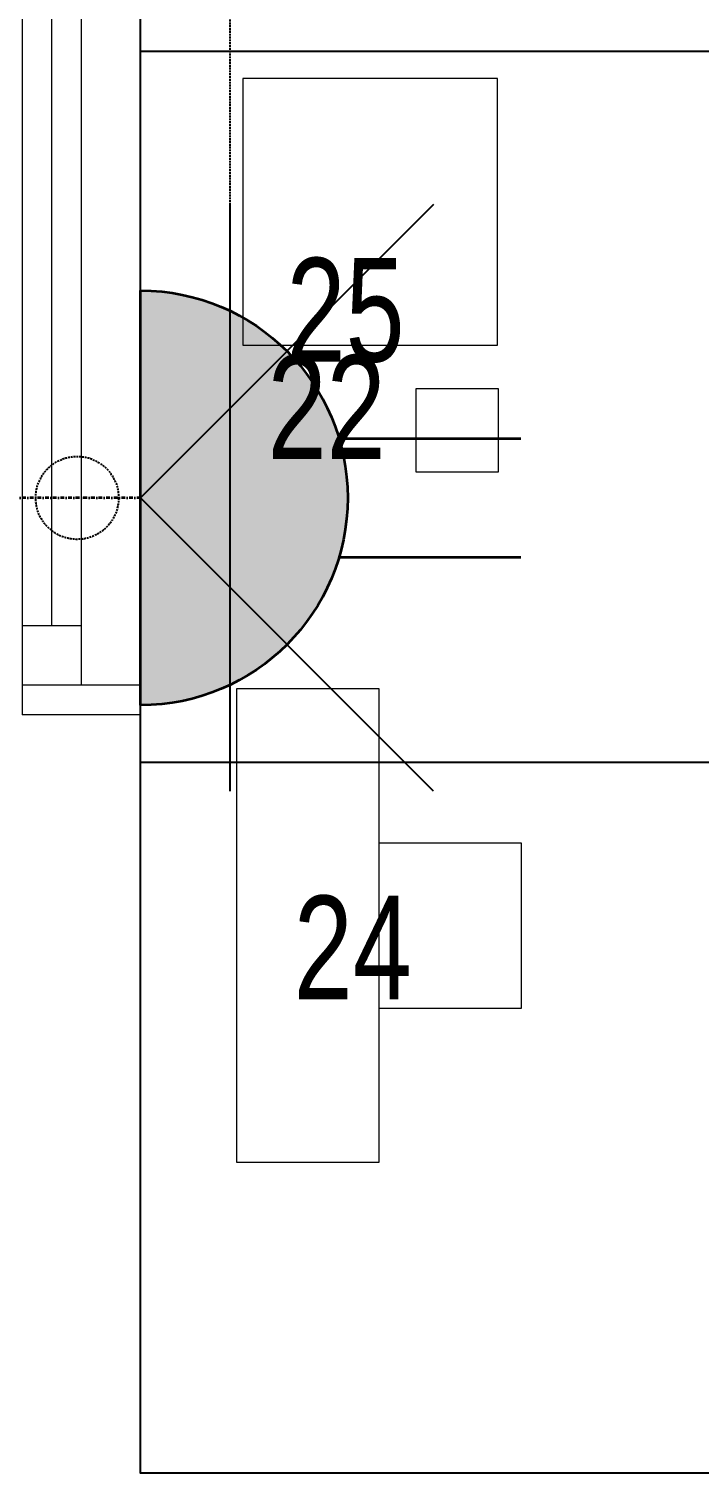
# Model space of a CAD drawing. Extents: x -178977 to 231842, y -29287 to 19916.
# Drawn here: x 25121 to 25687, y 1440 to 2659 of the extents above; entities that cross this region are included whole.
import ezdxf
from ezdxf.enums import TextEntityAlignment as Align

# ---------------------------------------------------------------- set-up
doc = ezdxf.new("R2010")
doc.units = 0
doc.header["$LTSCALE"] = 0.25
doc.linetypes.add('DASHDOT', pattern=[25.4, 12.7, -6.35, 0, -6.35])
doc.linetypes.add('HIDDEN', pattern=[9.525, 6.35, -3.175])
for name, color, linetype, lineweight in [('01-First Floor-FUR$0$72_EGR_EQP_TAG', 142, 'Continuous', 5), ('01-First Floor-FUR$0$Aluminum', 251, 'Continuous', 5), ('01-First Floor-FUR$0$LOADING', 253, 'Continuous', 5), ('01-First Floor-FUR$0$Walls', 251, 'Continuous', 5), ('E-LITE-CLNG-CNDT', 6, 'DASHDOT', 35), ('E-LITE-EXIT-NUMB', 6, 'Continuous', 25), ('E-POWR-CLNG-CNDT', 6, 'DASHDOT', 35), ('E-POWR-FLOR-CNDT', 6, 'HIDDEN', 25), ('E-POWR-WALL @ 100', 4, 'Continuous', 35)]:
    doc.layers.add(name, color=color, linetype=linetype, lineweight=lineweight)
doc.layers.add('01-First Floor-FUR$0$FALSE CEILING', color=251, linetype='Continuous')
doc.styles.add('01-First Floor-FUR$0$X3G_ENTITY_257CFD', font='swisscl.ttf', dxfattribs={"height": 200})
doc.styles.add('DC_SIMPLEX', font='SIMPLEX.shx', dxfattribs={"width": 0.7})

# ---------------------------------------------------------------- blocks, each defined once
blk = doc.blocks.new('01-First Floor-FUR$0$D.110.51.53')
blk.add_lwpolyline([(285914, 4547), (286139, 4547), (286139, 4332), (285914, 4332), (285914, 4547)])
blk = doc.blocks.new('01-First Floor-FUR$0$D.111.03.06')
blk.add_lwpolyline([(292372, 3690), (292442, 3690), (292442, 3620), (292372, 3620), (292372, 3690)])
blk = doc.blocks.new('01-First Floor-FUR$0$D.122.06.11')
for points in [[(285783, 4268), (285783, 4268), (285783, 4388), (285713, 4388), (285643, 4388), (285643, 4268)], [(285513, 4148), (285913, 4148), (285913, 4268), (285513, 4268), (285513, 4148)]]:
    blk.add_lwpolyline(points)
blk = doc.blocks.new('01-First Floor-FUR$0$A$C37be4daf')
at = {"layer": '01-First Floor-FUR$0$Aluminum'}
for p, q in [((1416, 598.2), (216, 598.2)), ((241, 498.2), (241, 598.2)), ((291, 548.2), (291, 598.2)), ((1341, 548.2), (1341, 598.2)), ((1391, 498.2), (1391, 598.2)), ((291, 573.2), (1341, 573.2)), ((1391, 548.2), (241, 548.2)), ((1416, 498.2), (216, 498.2))]:
    blk.add_line(p, q, dxfattribs=at)
at = {"layer": '01-First Floor-FUR$0$Walls'}
for p, q in [((216, 498.2), (216, 598.2)), ((1416, 498.2), (1416, 598.2))]:
    blk.add_line(p, q, dxfattribs=at)
blk = doc.blocks.new('01-First Floor-FUR')
at = {"layer": '01-First Floor-FUR$0$FALSE CEILING', "linetype": 'Continuous'}
for p, q in [((25215.6, 2640), (29215.6, 2640)), ((25215.6, 2040), (29215.6, 2040))]:
    blk.add_line(p, q, dxfattribs=at)
at = {"layer": '01-First Floor-FUR$0$FALSE CEILING'}
blk.add_lwpolyline([(29215.6, 1440), (25215.6, 1440), (25215.6, 5010), (29215.6, 5010)], close=True, dxfattribs=at)
at = {"layer": '01-First Floor-FUR$0$Walls'}
for q in [(25215.6, 3930), (26977.4, 1440)]:
    blk.add_line((25215.6, 1440), q, dxfattribs=at)
at = {"rotation": 90}
blk.add_blockref('01-First Floor-FUR$0$A$C37be4daf', (25713.8, 1864), dxfattribs=at)
at = {"layer": '01-First Floor-FUR$0$LOADING', "xscale": -1, "rotation": 270}
for name, p in [('01-First Floor-FUR$0$D.110.51.53', (20970, -283521.9, -0.1)), ('01-First Floor-FUR$0$D.111.03.06', (21828, -290086.9, -0.1)), ('01-First Floor-FUR$0$D.122.06.11', (21149, -283810.9, -0.1))]:
    blk.add_blockref(name, p, dxfattribs=at)
at = {"layer": '01-First Floor-FUR$0$72_EGR_EQP_TAG', "char_height": 87.47, "attachment_point": 2, "style": '01-First Floor-FUR$0$X3G_ENTITY_257CFD'}
for s, insert in [('25', (25388.8, 2465.6, -0.2)), ('22', (25372.8, 2383.5, -0.3)), ('24', (25394.9, 1927.3, -0.2))]:
    blk.add_mtext(s, dxfattribs=dict(at, insert=insert))
blk = doc.blocks.new('*U177')
h = blk.add_hatch(color=253)
edge = h.paths.add_edge_path()
edge.add_line((-1.75, 0), (1.75, 0))
edge.add_arc((0, 0), 1.75, 180, 360, ccw=False)
for p, q in [((-0.5, -1.677), (-0.5, -3.211)), ((0.5, -1.677), (0.5, -3.211))]:
    blk.add_line(p, q)
blk.add_lwpolyline([(-1.75, 0, 1), (1.75, 0)], format="xyb", close=True)
at = {"layer": 'Defpoints'}
for p, q in [((-2.475, -2.475), (0, 0)), ((2.475, -2.475), (0, 0)), ((2.475, -0.758), (-2.475, -0.758))]:
    blk.add_line(p, q, dxfattribs=at)
at = {"layer": 'E-LITE-EXIT-NUMB', "style": 'DC_SIMPLEX', "width": 0.7, "flags": 8}
blk.add_attdef('TYPE', text='', height=2, rotation=360, dxfattribs=at).set_placement((-2.682, 5.238), align=Align.RIGHT)
blk.add_attdef('CIRCUIT', (2.682, 5.238), '', height=2, rotation=360, dxfattribs=at)

msp = doc.modelspace()

# ---------------------------------------------------------------- linework, layer by layer
at = {"layer": 'E-POWR-CLNG-CNDT'}
msp.add_lwpolyline([(25215.6, 2263.1), (23515.6, 2263.1)], dxfattribs=at)
at = {"layer": 'E-POWR-FLOR-CNDT'}
msp.add_lwpolyline([(25291.4, 2338.9), (25291.4, 3341.6)], dxfattribs=at)
msp.add_circle((25162.1, 2263.1), 35, dxfattribs=at)

# ---------------------------------------------------------------- block references
at = {"layer": 'E-LITE-CLNG-CNDT'}
msp.add_blockref('01-First Floor-FUR', (0, 0), dxfattribs=at)
at = {"layer": 'E-POWR-WALL @ 100', "xscale": -100, "yscale": 100, "zscale": 100, "rotation": 90}
msp.add_blockref('*U177', (25215.6, 2263.1), dxfattribs=at)

doc.saveas('drawing.dxf')
